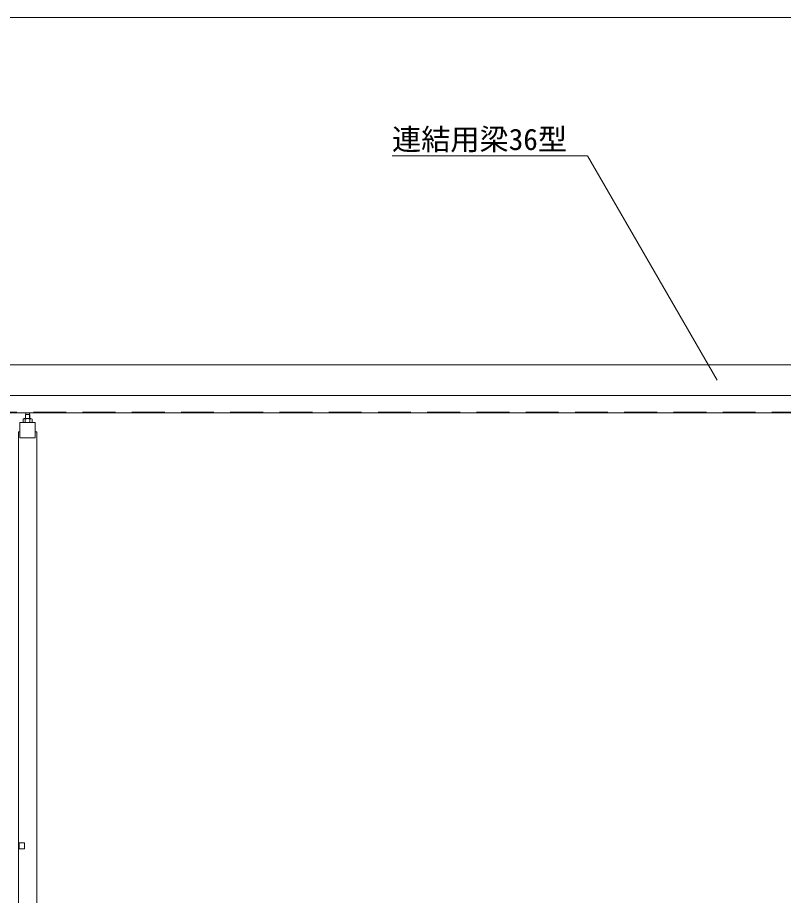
# Model space of a CAD drawing. Units: millimetres, scale not verified. Extents: x -10062 to 10062, y -16938 to 16938.
# Drawn here: x -7086 to -4566, y -11021 to -8132 of the extents above; entities that cross this region are included whole.
import ezdxf
from ezdxf.enums import TextEntityAlignment as Align

# ---------------------------------------------------------------- set-up
doc = ezdxf.new("R2010")
doc.units = ezdxf.units.MM
doc.header["$LTSCALE"] = 90
doc.linetypes.add('DASHED1', pattern=[1.8, 1.2, -0.6])
for name, color, linetype, lineweight in [('0-6_ﾎﾞﾙﾄ類', 134, 'Continuous', 18), ('0-C_寸法', 134, 'Continuous', 18), ('1-3_中央走行棒左', 134, 'Continuous', 18), ('1-7_吊車', 134, 'DASHED1', 18), ('1-B_文字', 134, 'Continuous', 18), ('2-1_連結用梁36', 134, 'Continuous', 18)]:
    doc.layers.add(name, color=color, linetype=linetype, lineweight=lineweight)
doc.styles.add('ＭＳ ゴシック', font='')
doc.styles.get('ＭＳ ゴシック').set_extended_font_data('MS Gothic')

msp = doc.modelspace()

# ---------------------------------------------------------------- linework, layer by layer
at = {"layer": '0-6_ﾎﾞﾙﾄ類'}
for p, q in [((-7063.62, -9451.94), (-7041.38, -9451.94)), ((-7063.62, -9451.94), (-7060, -9451.94)), ((-7060, -9453.94), (-7060, -9464.94)), ((-7045, -9451.94), (-7041.38, -9451.94)), ((-7045, -9453.94), (-7045, -9464.94))]:
    msp.add_line(p, q, dxfattribs=at)
msp.add_lwpolyline([(-7037.75, -9453.94), (-7037.75, -9464.94), (-7067.25, -9464.94), (-7067.25, -9453.94)], dxfattribs=at)
for centre, radius, start, end in [((-7063.62, -9456.23), 4.28, 32.227, 147.773), ((-7052.5, -9467), 15.07, 60.137, 119.863), ((-7041.38, -9456.23), 4.28, 32.227, 147.773)]:
    msp.add_arc(centre, radius, start, end, dxfattribs=at)
at = {"layer": '0-C_寸法'}
msp.add_line((-7357.5, -8132.5), (632.5, -8132.5), dxfattribs=at)
at = {"layer": '1-3_中央走行棒左'}
for points in [[(-7077.5, -9514.94), (-7027.5, -9514.94), (-7027.5, -9464.94), (-7077.5, -9464.94)], [(-7062.85, -10866.94), (-7080.15, -10866.94), (-7080.15, -10846.94), (-7062.85, -10846.94)]]:
    msp.add_lwpolyline(points, close=True, dxfattribs=at)
msp.add_lwpolyline([(-7077.5, -9494.94), (-7082.5, -9494.94), (-7082.5, -13714.94), (-7022.5, -13714.94), (-7022.5, -9494.94), (-7027.5, -9494.94)], dxfattribs=at)
at = {"layer": '1-7_吊車', "linetype": 'Continuous'}
for p, q in [((-7059.2, -9451.94), (-7059.2, -9438.9)), ((-7058.75, -9438.9), (-7058.75, -9432.5)), ((-7046.25, -9438.9), (-7046.25, -9432.5)), ((-7045.8, -9451.94), (-7045.8, -9438.9)), ((-7060.44, -9451.94), (-7060.44, -9451.9)), ((-7044.56, -9451.94), (-7044.56, -9451.9))]:
    msp.add_line(p, q, dxfattribs=at)
for points in [[(-7060.44, -9451.9), (-7059.5, -9451.9), (-7059.5, -9438.9), (-7052.5, -9438.9)], [(-7044.56, -9451.9), (-7045.5, -9451.9), (-7045.5, -9438.9), (-7052.5, -9438.9)]]:
    msp.add_lwpolyline(points, dxfattribs=at)
at = {"layer": '1-B_文字'}
msp.add_line((-5853.62, -8587.5), (-5211.07, -8587.5), dxfattribs=at)
msp.add_lwpolyline([(-4784.42, -9325.5), (-5210.5, -8587.5), (-5210.86, -8587.5)], dxfattribs=at)
at = {"layer": '2-1_連結用梁36', "linetype": 'DASHED1'}
msp.add_line((-7357.5, -9430.9), (-3812.5, -9430.9), dxfattribs=at)
at = {"layer": '2-1_連結用梁36'}
for points in [[(-7512.5, -9375.5), (-7512.5, -9275.5), (-3831.2, -9275.5)], [(-3818.5, -9275.5), (-3818.5, -9375.5), (-7112.5, -9375.5)], [(-7112.5, -9375.5), (-3812.5, -9375.5), (-3812.5, -9432.5), (-7169.5, -9432.5)]]:
    msp.add_lwpolyline(points, dxfattribs=at)

# ---------------------------------------------------------------- texts
at = {"layer": '1-B_文字', "style": 'ＭＳ ゴシック'}
msp.add_text('連結用梁36型', height=70.38, dxfattribs=at).set_placement((-5853.62, -8589.47), align=Align.BOTTOM_LEFT)

doc.saveas('drawing.dxf')
